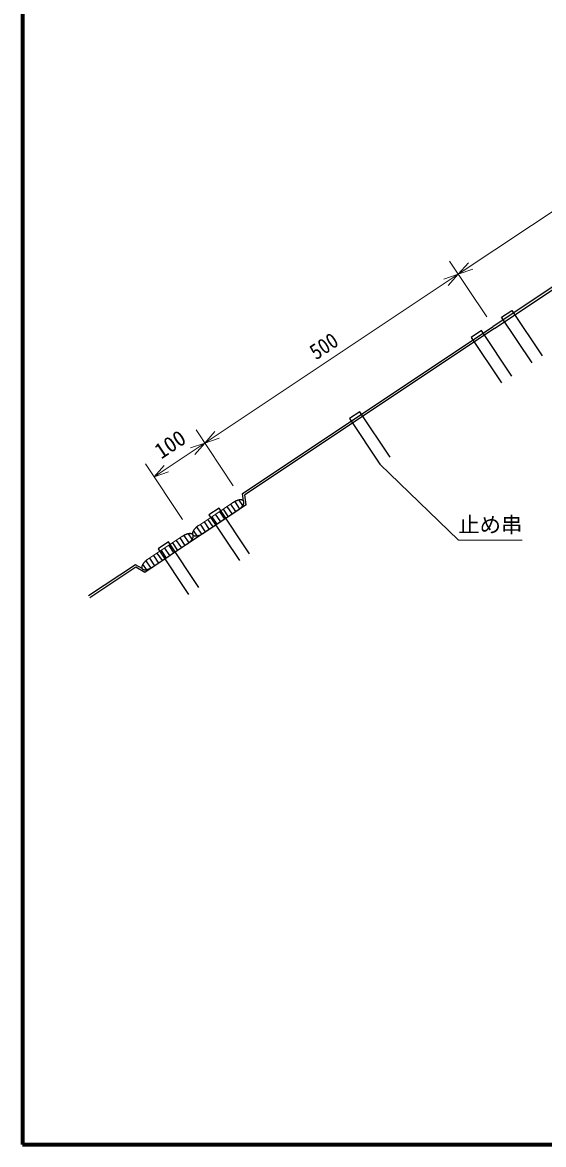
# Model space of a CAD drawing. Units: millimetres, scale not verified. Extents: x 100 to 4100, y 100 to 2919.
# Drawn here: x 100 to 955, y 100 to 1943 of the extents above; entities that cross this region are included whole.
import ezdxf
from ezdxf.enums import TextEntityAlignment as Align

# ---------------------------------------------------------------- set-up
doc = ezdxf.new("R2010")
doc.units = ezdxf.units.MM
doc.header["$LTSCALE"] = 10
for name, color, linetype, lineweight in [('C-STR', 7, 'Continuous', 25), ('C-STR-DIM', 1, 'Continuous', 13), ('C-STR-HTXT', 1, 'Continuous', 13), ('C-TTL', 2, 'Continuous', 70)]:
    doc.layers.add(name, color=color, linetype=linetype, lineweight=lineweight)
doc.styles.add('ＭＳ ゴシック', font='')
doc.styles.get('ＭＳ ゴシック').set_extended_font_data('MS Gothic')

msp = doc.modelspace()

# ---------------------------------------------------------------- linework, layer by layer
at = {"layer": 'C-STR'}
for p, q in [((1284, 1718.1), (872.57, 1443.81)), ((874.74, 1440.56), (1284.71, 1713.88)), ((886.44, 1459.07), (903.08, 1470.16)), ((936.36, 1384.18), (886.44, 1459.07)), ((903.08, 1470.16), (953, 1395.28)), ((461.14, 1169.53), (872.57, 1443.81)), ((874.74, 1440.56), (464.76, 1167.25)), ((853.16, 1436.88), (836.52, 1425.78)), ((836.52, 1425.78), (886.44, 1350.9)), ((903.08, 1361.99), (853.16, 1436.88)), ((653.46, 1303.75), (636.82, 1292.66)), ((636.82, 1292.66), (686.75, 1217.77)), ((703.39, 1228.87), (653.46, 1303.75)), ((462.87, 1156.97), (461.14, 1169.53)), ((467.03, 1150.73), (464.76, 1167.25)), ((467.03, 1150.73), (383.83, 1095.26)), ((422.66, 1145.19), (406.01, 1134.09)), ((472.58, 1070.3), (422.66, 1145.19)), ((429.45, 1143.71), (437.77, 1131.23)), ((435.69, 1147.87), (444.01, 1135.39)), ((450.25, 1139.55), (441.93, 1152.03)), ((448.28, 1156.02), (456.38, 1143.88)), ((461.6, 1149.57), (455.55, 1158.64)), ((412.81, 1114.59), (404.49, 1127.07)), ((406.01, 1134.09), (455.94, 1059.21)), ((410.73, 1131.23), (419.05, 1118.75)), ((425.33, 1122.84), (417.01, 1135.32)), ((423.21, 1139.55), (431.53, 1127.07)), ((386.63, 1099.77), (380.75, 1108.6)), ((385.91, 1114.37), (393.95, 1102.31)), ((400.33, 1106.27), (392.01, 1118.75)), ((398.25, 1122.91), (406.57, 1110.43)), ((383.83, 1095.26), (300.62, 1039.79)), ((339.45, 1089.72), (322.81, 1078.62)), ((389.37, 1014.83), (339.45, 1089.72)), ((346.24, 1088.24), (354.57, 1075.76)), ((352.49, 1092.4), (360.81, 1079.92)), ((367.05, 1084.08), (358.73, 1096.56)), ((365.08, 1100.55), (373.17, 1088.41)), ((378.39, 1094.1), (372.34, 1103.17)), ((329.6, 1059.12), (321.28, 1071.6)), ((322.81, 1078.62), (372.73, 1003.74)), ((327.52, 1075.76), (335.84, 1063.28)), ((342.13, 1067.37), (333.81, 1079.85)), ((340, 1084.08), (348.32, 1071.6)), ((285.54, 1052.46), (208.38, 1001.02)), ((296.46, 1046.03), (285.54, 1052.46)), ((303.42, 1044.3), (297.54, 1053.13)), ((302.7, 1058.9), (310.75, 1046.84)), ((317.12, 1050.8), (308.8, 1063.28)), ((315.04, 1067.44), (323.36, 1054.96)), ((286.25, 1048.24), (210.55, 997.77)), ((300.62, 1039.79), (286.25, 1048.24))]:
    msp.add_line(p, q, dxfattribs=at)
at = {"layer": 'C-STR', "lineweight": 13}
for p, q in [((417.11, 1135.48), (444.98, 1154.06)), ((417.11, 1135.48), (389.23, 1116.9)), ((425.43, 1123), (453.3, 1141.58)), ((425.43, 1123), (397.55, 1104.42)), ((333.9, 1080.01), (361.78, 1098.59)), ((333.9, 1080.01), (306.03, 1061.43)), ((342.22, 1067.53), (370.1, 1086.11)), ((342.22, 1067.53), (314.35, 1048.95))]:
    msp.add_line(p, q, dxfattribs=at)
at = {"layer": 'C-STR'}
for centre, radius, start, end in [((465.08, 1123.92), 36.23, 121.4157, 123.69043), ((464.77, 1124.43), 35.63, 119.11592, 121.41486), ((464.17, 1125.49), 34.41, 116.7598, 119.11162), ((463.36, 1127.08), 32.63, 114.31622, 116.75187), ((462.42, 1129.15), 30.36, 111.75018, 114.3043), ((461.44, 1131.6), 27.72, 109.02114, 111.73375), ((460.48, 1134.34), 24.82, 106.08091, 108.99945), ((459.63, 1137.25), 21.78, 102.87105, 106.05294), ((433.65, 1171.12), 35.47, 305.95991, 308.26931), ((458.94, 1140.22), 18.74, 99.31973, 102.83543), ((434.48, 1170.08), 34.15, 308.25941, 310.62916), ((458.46, 1143.11), 15.8, 95.33798, 99.27466), ((435.7, 1168.67), 32.28, 310.61504, 313.07688), ((458.19, 1145.83), 13.07, 90.81592, 95.28119), ((437.3, 1166.97), 29.94, 313.05789, 315.64763), ((458.14, 1148.27), 10.63, 85.62015, 90.74463), ((439.24, 1165.09), 27.25, 315.6229, 318.38221), ((458.29, 1150.37), 8.52, 79.59551, 85.53128), ((441.44, 1163.15), 24.32, 318.35055, 321.32909), ((458.59, 1152.08), 6.79, 72.57765, 79.48629), ((443.83, 1161.26), 21.27, 321.28893, 324.54708), ((458.98, 1153.38), 5.43, 64.42748, 72.44731), ((446.31, 1159.52), 18.24, 324.4964, 328.10844), ((459.4, 1154.28), 4.44, 55.09899, 64.28061), ((448.78, 1158), 15.33, 328.04474, 332.10262), ((459.76, 1154.81), 3.79, 44.7352, 54.95058), ((451.17, 1156.75), 12.64, 332.02299, 336.6399), ((459.99, 1155.05), 3.46, 33.73949, 44.61383), ((453.37, 1155.82), 10.25, 336.54143, 341.85378), ((460.01, 1155.07), 3.44, 22.72667, 33.68001), ((455.32, 1155.2), 8.21, 341.73462, 347.89859), ((459.75, 1154.96), 3.72, 12.32453, 22.74969), ((456.96, 1154.87), 6.54, 347.76027, 354.93579), ((459.18, 1154.83), 4.31, 2.95967, 12.42073), ((458.25, 1154.76), 5.24, 354.78717, 3.09804), ((433.24, 1171.68), 36.18, 303.68785, 305.96602), ((389.17, 1102.66), 10.25, 156.54143, 161.85378), ((391.37, 1101.73), 12.64, 152.02299, 156.6399), ((393.75, 1100.48), 15.33, 148.04474, 152.10262), ((396.23, 1098.96), 18.24, 144.4964, 148.10844), ((398.71, 1097.22), 21.27, 141.28893, 144.54708), ((401.1, 1095.33), 24.32, 138.35055, 141.32909), ((403.3, 1093.39), 27.25, 135.6229, 138.38221), ((405.23, 1091.51), 29.94, 133.05789, 135.64763), ((406.84, 1089.81), 32.28, 130.61504, 133.07688), ((408.06, 1088.4), 34.15, 128.25941, 130.62916), ((408.88, 1087.36), 35.47, 125.95991, 128.26931), ((409.3, 1086.8), 36.18, 123.68785, 125.96602), ((381.87, 1068.45), 36.23, 121.4157, 123.69043), ((381.56, 1068.96), 35.63, 119.11592, 121.41486), ((380.97, 1070.02), 34.41, 116.7598, 119.11162), ((380.16, 1071.61), 32.63, 114.31622, 116.75187), ((379.22, 1073.68), 30.36, 111.75018, 114.3043), ((378.23, 1076.13), 27.72, 109.02114, 111.73375), ((377.28, 1078.87), 24.82, 106.08091, 108.99945), ((376.43, 1081.78), 21.78, 102.87105, 106.05294), ((350.45, 1115.65), 35.47, 305.95991, 308.26931), ((375.74, 1084.75), 18.74, 99.31973, 102.83543), ((351.27, 1114.61), 34.15, 308.25941, 310.62916), ((375.25, 1087.64), 15.8, 95.33798, 99.27466), ((352.5, 1113.2), 32.28, 310.61504, 313.07688), ((374.98, 1090.36), 13.07, 90.81592, 95.28119), ((354.1, 1111.5), 29.94, 313.05789, 315.64763), ((374.93, 1092.8), 10.63, 85.62015, 90.74463), ((356.03, 1109.62), 27.25, 315.6229, 318.38221), ((375.08, 1094.9), 8.52, 79.59551, 85.53128), ((358.24, 1107.68), 24.32, 318.35055, 321.32909), ((375.38, 1096.61), 6.79, 72.57765, 79.48629), ((360.62, 1105.79), 21.27, 321.28893, 324.54708), ((375.78, 1097.91), 5.43, 64.42748, 72.44731), ((363.1, 1104.05), 18.24, 324.4964, 328.10844), ((376.19, 1098.81), 4.44, 55.09899, 64.28061), ((365.58, 1102.53), 15.33, 328.04474, 332.10262), ((376.56, 1099.34), 3.79, 44.7352, 54.95058), ((384.29, 1103.71), 5.24, 174.78717, 183.09804), ((383.36, 1103.65), 4.31, 182.95967, 192.42073), ((385.58, 1103.61), 6.54, 167.76027, 174.93579), ((367.96, 1101.28), 12.64, 332.02299, 336.6399), ((382.78, 1103.52), 3.72, 192.32453, 202.74969), ((387.22, 1103.28), 8.21, 161.73462, 167.89859), ((376.78, 1099.58), 3.46, 33.73949, 44.61383), ((382.53, 1103.41), 3.44, 202.72667, 213.68001), ((370.17, 1100.35), 10.25, 336.54143, 341.85378), ((376.8, 1099.6), 3.44, 22.72667, 33.68001), ((382.55, 1103.43), 3.46, 213.73949, 224.61383), ((372.11, 1099.73), 8.21, 341.73462, 347.89859), ((376.55, 1099.49), 3.72, 12.32453, 22.74969), ((382.78, 1103.67), 3.79, 224.7352, 234.95058), ((373.75, 1099.4), 6.54, 347.76027, 354.93579), ((375.97, 1099.36), 4.31, 2.95967, 12.42073), ((375.04, 1099.29), 5.24, 354.78717, 3.09804), ((383.14, 1104.2), 4.44, 235.09899, 244.28061), ((383.55, 1105.1), 5.43, 244.42748, 252.44731), ((383.95, 1106.4), 6.79, 252.57765, 259.48629), ((384.25, 1108.11), 8.52, 259.59551, 265.53128), ((384.4, 1110.21), 10.63, 265.62015, 270.74463), ((384.35, 1112.65), 13.07, 270.81592, 275.28119), ((384.08, 1115.37), 15.8, 275.33798, 279.27466), ((383.59, 1118.26), 18.74, 279.31973, 282.83543), ((382.91, 1121.23), 21.78, 282.87105, 286.05294), ((382.05, 1124.14), 24.82, 286.08091, 288.99945), ((381.1, 1126.88), 27.72, 289.02114, 291.73375), ((380.11, 1129.33), 30.36, 291.75018, 294.3043), ((379.17, 1131.39), 32.63, 294.31622, 296.75187), ((378.37, 1132.99), 34.41, 296.7598, 299.11162), ((377.77, 1134.05), 35.63, 299.11592, 301.41486), ((377.46, 1134.56), 36.23, 301.4157, 303.69043), ((350.03, 1116.21), 36.18, 303.68785, 305.96602), ((305.96, 1047.19), 10.25, 156.54143, 161.85378), ((308.16, 1046.26), 12.64, 152.02299, 156.6399), ((310.55, 1045.01), 15.33, 148.04474, 152.10262), ((313.03, 1043.49), 18.24, 144.4964, 148.10844), ((315.51, 1041.75), 21.27, 141.28893, 144.54708), ((317.89, 1039.86), 24.32, 138.35055, 141.32909), ((320.09, 1037.92), 27.25, 135.6229, 138.38221), ((322.03, 1036.04), 29.94, 133.05789, 135.64763), ((323.63, 1034.34), 32.28, 130.61504, 133.07688), ((324.86, 1032.93), 34.15, 128.25941, 130.62916), ((325.68, 1031.89), 35.47, 125.95991, 128.26931), ((326.1, 1031.33), 36.18, 123.68785, 125.96602), ((301.08, 1048.24), 5.24, 174.78717, 183.09804), ((302.37, 1048.14), 6.54, 167.76027, 174.93579), ((300.16, 1048.18), 4.31, 182.95967, 192.42073), ((299.58, 1048.05), 3.72, 192.32453, 202.74969), ((304.01, 1047.81), 8.21, 161.73462, 167.89859), ((299.32, 1047.94), 3.44, 202.72667, 213.68001), ((299.34, 1047.96), 3.46, 213.73949, 224.61383), ((299.57, 1048.2), 3.79, 224.7352, 234.95058), ((299.93, 1048.73), 4.44, 235.09899, 244.28061), ((300.35, 1049.63), 5.43, 244.42748, 252.44731), ((300.74, 1050.93), 6.79, 252.57765, 259.48629), ((301.04, 1052.64), 8.52, 259.59551, 265.53128), ((301.19, 1054.74), 10.63, 265.62015, 270.74463), ((301.14, 1057.18), 13.07, 270.81592, 275.28119), ((300.88, 1059.9), 15.8, 275.33798, 279.27466), ((300.39, 1062.79), 18.74, 279.31973, 282.83543), ((299.7, 1065.76), 21.78, 282.87105, 286.05294), ((298.85, 1068.67), 24.82, 286.08091, 288.99945), ((297.9, 1071.41), 27.72, 289.02114, 291.73375), ((296.91, 1073.86), 30.36, 291.75018, 294.3043), ((295.97, 1075.92), 32.63, 294.31622, 296.75187), ((295.16, 1077.52), 34.41, 296.7598, 299.11162), ((294.56, 1078.58), 35.63, 299.11592, 301.41486), ((294.25, 1079.09), 36.23, 301.4157, 303.69043)]:
    msp.add_arc(centre, radius, start, end, dxfattribs=at)
at = {"layer": 'C-STR-DIM'}
for p, q in [((815.35, 1529.65), (1231.37, 1807)), ((862.07, 1459.56), (801.06, 1551.08)), ((815.35, 1529.65), (831.85, 1548.43)), ((815.35, 1529.65), (839.03, 1537.66)), ((815.35, 1529.65), (316.12, 1196.83)), ((815.35, 1529.65), (791.67, 1521.64)), ((815.35, 1529.65), (798.85, 1510.87)), ((385.03, 1273.73), (446.05, 1182.21)), ((399.32, 1252.3), (415.83, 1271.08)), ((399.32, 1252.3), (423, 1260.31)), ((399.32, 1252.3), (375.64, 1244.29)), ((382.82, 1233.52), (399.32, 1252.3)), ((301.83, 1218.26), (362.84, 1126.74)), ((316.12, 1196.83), (332.62, 1215.61)), ((316.12, 1196.83), (339.8, 1204.84))]:
    msp.add_line(p, q, dxfattribs=at)
at = {"layer": 'C-STR-HTXT'}
for p, q in [((686.75, 1217.77), (815.37, 1092.6)), ((815.33, 1092.6), (920.33, 1092.6))]:
    msp.add_line(p, q, dxfattribs=at)
at = {"layer": 'C-TTL'}
msp.add_lwpolyline([(100, 100), (4100, 100), (4100, 2870), (100, 2870)], close=True, dxfattribs=at)

# ---------------------------------------------------------------- texts
at = {"layer": 'C-STR-DIM', "color": 7, "style": 'ＭＳ ゴシック', "width": 0.9}
msp.add_text('500', height=25.66, rotation=33.69, dxfattribs=at).set_placement((586.3, 1381.57), align=Align.BOTTOM_LEFT)
at = {"layer": 'C-STR-DIM', "color": 7, "style": 'ＭＳ ゴシック'}
msp.add_text('100', height=25.66, rotation=33.69, dxfattribs=at).set_placement((331.89, 1218.6), align=Align.BOTTOM_LEFT)
at = {"layer": 'C-STR-HTXT', "color": 7, "style": 'ＭＳ ゴシック'}
msp.add_text('止め串', height=25.66, dxfattribs=at).set_placement((815.37, 1097.6), align=Align.BOTTOM_LEFT)

doc.saveas('drawing.dxf')
